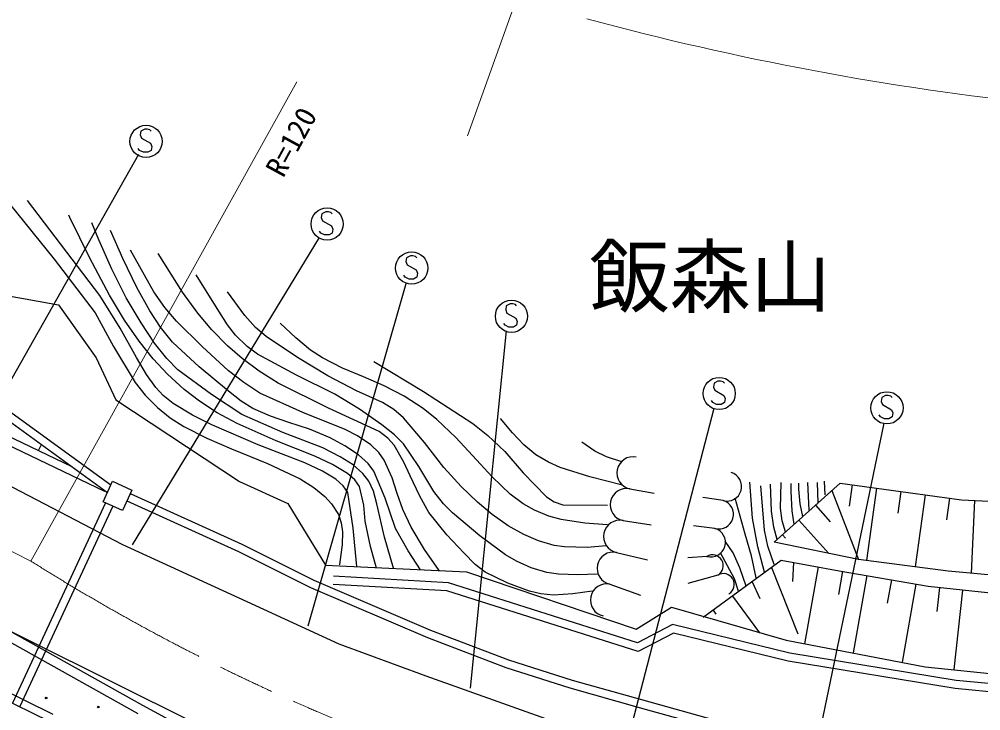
# Model space of a CAD drawing. Units: millimetres, scale not verified. Extents: x 40000 to 680000, y 20000 to 380000.
# Drawn here: x 378346 to 438032, y 276430 to 319324 of the extents above; entities that cross this region are included whole.
import ezdxf
from ezdxf.enums import TextEntityAlignment as Align

# ---------------------------------------------------------------- set-up
doc = ezdxf.new("R2010")
doc.units = ezdxf.units.MM
doc.header["$LTSCALE"] = 1000
doc.linetypes.add('CHAIN', pattern=[18.5, 12, -1.5, 3.5, -1.5])
for name, color, linetype, lineweight in [('M-BGD', 7, 'Continuous', 25), ('M-BGD-EXST', 7, 'Continuous', 25), ('M-BMK', 2, 'CHAIN', 13), ('M-STR-HTXT', 7, 'Continuous', 13), ('M-STR-STRC', 7, 'Continuous', 25)]:
    doc.layers.add(name, color=color, linetype=linetype, lineweight=lineweight)
doc.layers.add('M-BMK-HTXT', color=7, linetype='Continuous')
doc.styles.add('ＭＳ ゴシック', font='')
doc.styles.get('ＭＳ ゴシック').set_extended_font_data('MS Gothic')

msp = doc.modelspace()

# ---------------------------------------------------------------- linework, layer by layer
at = {"layer": 'M-BGD'}
for p, q in [((369293, 303663), (380790, 301610)), ((380790, 301610), (383117, 298325)), ((383117, 298325), (384349, 295724)), ((375328, 296751), (384034, 290438)), ((375043, 296339), (383823, 289974)), ((384349, 295724), (392013, 290660)), ((373941, 295245), (381616, 291574)), ((373720, 294796), (383641, 290051)), ((379542, 292578), (379702, 292909)), ((380925, 291909), (380941, 291942)), ((428382, 289825), (428330, 290669)), ((383557, 289387), (384135, 290661)), ((384135, 290661), (385327, 290119)), ((385327, 290119), (384748, 288846)), ((392013, 290660), (395025, 289291)), ((416240, 290194), (417765, 289935)), ((425216, 286885), (429296, 290546)), ((427380, 288875), (427292, 290598)), ((427943, 289333), (427890, 290598)), ((428786, 290089), (430441, 285809)), ((429296, 290546), (436845, 289505)), ((430051, 290442), (429868, 289114)), ((431561, 290234), (430941, 285743)), ((385230, 289906), (392162, 286765)), ((422034, 289474), (420772, 289650)), ((433070, 290026), (432885, 288682)), ((434580, 289818), (433964, 285348)), ((436090, 289609), (435905, 288272)), ((436845, 289505), (443301, 289193)), ((383699, 289322), (377913, 276854)), ((384154, 289116), (378367, 276643)), ((384748, 288846), (383557, 289387)), ((385024, 289451), (391947, 286314)), ((395025, 289291), (397352, 285459)), ((427766, 289173), (428685, 288149)), ((437652, 289466), (437434, 284973)), ((415829, 288223), (417575, 287972)), ((421532, 287740), (420202, 287909)), ((426746, 288258), (428604, 286187)), ((425726, 287342), (425912, 287135)), ((392162, 286765), (396629, 284528)), ((430441, 285809), (425216, 286885)), ((391947, 286314), (396419, 284074)), ((415419, 286253), (417353, 285788)), ((421030, 286006), (419854, 285915)), ((397352, 285459), (406111, 285048)), ((425652, 285757), (420810, 282216)), ((425046, 285314), (426673, 281195)), ((429244, 285080), (425652, 285757)), ((426411, 285622), (426347, 284449)), ((427929, 285353), (427086, 280590)), ((436012, 285080), (430441, 285809)), ((404988, 284364), (397863, 284769)), ((406111, 285048), (416651, 281489)), ((421715, 284843), (419854, 284332)), ((429448, 285084), (429194, 283649)), ((434762, 284143), (429244, 285080)), ((430966, 284815), (430116, 280013)), ((441426, 284611), (436012, 285080)), ((396629, 284528), (403870, 281431)), ((404897, 283869), (397834, 284269)), ((416716, 280644), (404988, 284364)), ((415008, 284282), (416910, 283604)), ((423836, 284429), (424314, 283391)), ((432485, 284546), (432228, 283100)), ((434003, 284277), (433146, 279436)), ((439032, 283674), (434762, 284143)), ((396419, 284074), (403683, 280967)), ((416762, 280105), (404897, 283869)), ((422625, 283544), (424295, 281261)), ((435474, 284065), (435311, 282583)), ((436897, 283908), (436356, 278979)), ((416651, 281489), (418840, 282858)), ((418840, 282858), (425958, 280805)), ((421415, 282659), (421582, 282431)), ((418899, 281776), (416716, 280644)), ((426178, 279997), (418899, 281776)), ((385502, 277518), (377670, 281434)), ((386018, 276761), (377670, 281434)), ((403870, 281431), (408725, 279589)), ((418963, 281246), (416762, 280105)), ((426078, 279506), (418963, 281246)), ((385729, 276235), (377377, 280910)), ((403683, 280967), (408560, 279117)), ((425958, 280805), (434581, 279163)), ((436510, 278298), (426178, 279997)), ((408725, 279589), (412659, 278334)), ((436446, 277802), (426078, 279506)), ((374456, 279147), (380422, 276226)), ((408560, 279117), (412515, 277855)), ((434581, 279163), (441212, 278478)), ((374230, 278701), (380202, 275777)), ((412659, 278334), (416970, 277120)), ((445973, 277409), (436510, 278298)), ((412515, 277855), (416836, 276639)), ((445947, 276909), (436446, 277802)), ((396086, 272296), (385502, 277518)), ((416970, 277120), (421490, 275865)), ((392515, 273257), (386018, 276761)), ((416836, 276639), (421372, 275379))]:
    msp.add_line(p, q, dxfattribs=at)
for points in [[(399307, 285385), (399071, 287761), (398736, 289966), (398444, 290389), (397992, 290788), (397175, 291287), (396081, 291811), (393172, 292932), (390308, 294158), (389108, 294762), (387897, 295488), (387281, 295990), (386829, 296477), (386248, 297290), (385635, 298340), (384608, 300168), (383342, 302194), (378854, 308080)], [(377745, 307864), (380513, 304446), (383051, 301122), (384197, 299015), (385536, 296800), (386160, 296015), (386938, 295231), (387717, 294610), (388562, 294068), (390001, 293331), (391531, 292667), (393748, 291766), (395777, 290822), (396629, 290278), (397310, 289718), (397730, 289270), (398156, 288606), (398334, 288096), (398415, 287521), (398395, 286715), (398250, 285671), (398219, 285486)], [(400521, 285280), (400141, 286611), (399823, 288188), (399732, 289175), (399474, 290336), (399181, 290756), (398722, 291148), (397786, 291701), (396700, 292219), (394303, 293169), (391871, 294246), (390642, 294915), (389537, 295634), (388583, 296364), (387543, 297306), (386661, 298255), (385787, 299351), (384878, 300665), (383945, 302201), (382722, 304497), (381495, 307027), (381428, 307167)], [(401575, 285280), (401027, 287192), (400545, 289266), (400345, 290046), (400052, 290671), (399684, 291138), (399070, 291674), (398274, 292190), (397202, 292736), (394714, 293686), (392157, 294806), (390280, 296046), (388198, 297570), (387504, 298288), (386753, 299232), (385906, 300492), (384994, 302049), (384093, 303831), (383288, 305650), (382852, 306693)], [(403263, 285174), (402485, 286346), (401707, 287744), (401057, 289609), (400362, 291292), (399998, 291757), (399405, 292300), (398554, 292869), (397645, 293356), (396358, 293900), (395087, 294320), (393936, 294696), (392844, 295170), (392114, 295627), (391335, 296254), (389509, 297767), (387856, 299285), (387114, 300226), (386456, 301239), (385653, 302688), (384783, 304489), (384013, 306218)], [(404409, 285129), (403493, 286441), (402666, 287810), (402158, 288909), (401812, 289910), (401488, 290883), (400992, 291965), (400658, 292441), (400175, 292917), (399338, 293482), (398569, 293881), (395958, 294928), (393291, 296128), (392292, 296782), (391345, 297524), (389697, 299015), (388108, 300593), (387387, 301436), (386698, 302411), (385244, 305007)], [(413917, 283856), (412701, 283675), (411501, 283605), (410716, 283675), (410019, 283845), (408665, 284353), (407271, 285016), (406646, 285504), (405935, 286216), (404894, 287339), (403769, 288735), (403205, 289731), (402616, 291002), (402225, 291847), (401611, 292897), (401220, 293341), (400679, 293753), (397549, 295195), (394429, 296749), (393241, 297493), (392189, 298274), (391282, 299064), (390299, 300064), (389426, 301101), (388488, 302396), (386966, 304794)], [(414223, 284911), (413020, 284852), (411822, 284895), (411099, 285013), (410133, 285294), (409215, 285701), (408524, 286107), (406945, 287284), (405237, 288700), (404678, 289265), (404077, 290036), (403150, 291591), (402198, 292980), (401638, 293544), (400854, 294171), (399473, 295131), (397934, 296060), (395547, 297239), (393136, 298559), (392487, 299034), (391767, 299718), (391272, 300360), (390643, 301387), (389339, 303476)], [(414804, 286651), (413593, 286566), (412196, 286590), (411549, 286688), (410589, 286963), (409663, 287362), (408694, 287910), (407711, 288600), (406795, 289369), (405780, 290331), (404699, 291511), (403505, 293073), (402206, 294606), (401605, 295111), (400897, 295547), (399273, 296281), (397501, 297208), (395618, 298346), (393676, 299642), (393022, 300206), (392353, 300940), (391281, 302421)], [(414856, 287970), (413461, 288070), (411995, 288293), (411219, 288502), (410321, 288866), (409630, 289268), (408829, 289875), (407706, 290940), (406484, 292258), (405439, 293389), (404276, 294489), (403410, 295174), (402241, 295942), (400994, 296595), (399713, 297145), (398414, 297685), (397173, 298312), (396436, 298803), (395512, 299566), (394551, 300469)], [(400361, 298103), (403441, 296234), (406504, 294247), (407444, 293503), (408490, 292518), (409624, 291195), (411068, 289693), (411556, 289394), (412087, 289207), (414871, 289176)], [(415700, 290449), (413766, 290944), (411927, 291520), (411193, 291841), (410421, 292300), (409661, 292932), (408969, 293660), (408211, 294562)], [(415753, 291873), (414800, 292187), (414085, 292538), (413274, 293086)], [(424602, 285025), (424198, 286607), (423861, 288377), (423688, 290616)], [(425200, 285500), (424822, 286644), (424606, 287631), (424374, 290387)], [(425393, 287047), (425182, 287820), (425035, 288805), (424989, 290475)], [(425903, 287522), (425710, 288207), (425604, 288994), (425639, 290598)], [(426448, 288014), (426318, 288827), (426256, 290025), (426255, 290528)], [(426993, 288489), (426815, 289269), (426748, 290165), (426747, 290546)], [(424092, 284673), (423808, 286045), (423411, 287389), (422791, 289614)], [(423459, 284163), (423075, 285300), (422661, 286219), (422158, 286959)], [(422984, 283847), (422742, 284612), (422448, 285158), (421877, 286220)]]:
    msp.add_lwpolyline(points, dxfattribs=at)
for centre, radius in [((380020, 277224), 50), ((380020, 277224), 30), ((380020, 277224), 10), ((383254, 276662), 50), ((383254, 276662), 30), ((383254, 276662), 10)]:
    msp.add_circle(centre, radius, dxfattribs=at)
for centre, radius, start, end in [((416452, 291179), 1007, 78.61093, 257.85249), ((422285, 290340), 902, 253.85567, 73.85566), ((416041, 289208), 1007, 78.61093, 257.85249), ((421783, 288607), 902, 253.85567, 73.85566), ((415630, 287237), 1007, 78.61093, 257.85249), ((421281, 286873), 902, 253.85567, 73.85566), ((415220, 285266), 1007, 78.61093, 257.85249), ((421373, 285424), 675, 300.46555, 120.46555), ((422057, 284261), 675, 300.46555, 120.46555), ((414809, 283295), 1007, 78.61093, 257.85249)]:
    msp.add_arc(centre, radius, start, end, dxfattribs=at)
at = {"layer": 'M-BGD-EXST'}
for p, q in [((385898, 312389), (385858, 312149)), ((386138, 312509), (385898, 312389)), ((386298, 312509), (386138, 312509)), ((386458, 312469), (386298, 312509)), ((386538, 312389), (386458, 312469)), ((385858, 312149), (385938, 311949)), ((385938, 311949), (386498, 311629)), ((386498, 311629), (386578, 311429)), ((385818, 311189), (385738, 311309)), ((386058, 311069), (385818, 311189)), ((386338, 311069), (386058, 311069)), ((386538, 311189), (386338, 311069)), ((386578, 311429), (386538, 311189)), ((385747, 310933), (375045, 292046)), ((397378, 307383), (397138, 307263)), ((397538, 307383), (397378, 307383)), ((397698, 307343), (397538, 307383)), ((397138, 307263), (397098, 307023)), ((397098, 307023), (397178, 306823)), ((397178, 306823), (397738, 306503)), ((397778, 307263), (397698, 307343)), ((397738, 306503), (397818, 306303)), ((397818, 306303), (397778, 306063)), ((396965, 305782), (385350, 286721)), ((397058, 306063), (396978, 306183)), ((397298, 305943), (397058, 306063)), ((397578, 305943), (397298, 305943)), ((397778, 306063), (397578, 305943)), ((402386, 304530), (402346, 304290)), ((402626, 304650), (402386, 304530)), ((402786, 304650), (402626, 304650)), ((402946, 304610), (402786, 304650)), ((403026, 304530), (402946, 304610)), ((402346, 304290), (402426, 304090)), ((402426, 304090), (402986, 303770)), ((402306, 303330), (402226, 303450)), ((402546, 303210), (402306, 303330)), ((402826, 303210), (402546, 303210)), ((403026, 303330), (402826, 303210)), ((402986, 303770), (403066, 303570)), ((403066, 303570), (403026, 303330)), ((402341, 302907), (396260, 281670)), ((408582, 301541), (408542, 301301)), ((408822, 301661), (408582, 301541)), ((408982, 301661), (408822, 301661)), ((409142, 301621), (408982, 301661)), ((409222, 301541), (409142, 301621)), ((408542, 301301), (408622, 301101)), ((408622, 301101), (409182, 300781)), ((408502, 300341), (408422, 300461)), ((408742, 300221), (408502, 300341)), ((409022, 300221), (408742, 300221)), ((409222, 300341), (409022, 300221)), ((409182, 300781), (409262, 300581)), ((409262, 300581), (409222, 300341)), ((406365, 277825), (408601, 300003)), ((421476, 296749), (421436, 296509)), ((421716, 296869), (421476, 296749)), ((421876, 296869), (421716, 296869)), ((422036, 296829), (421876, 296869)), ((422116, 296749), (422036, 296829)), ((421436, 296509), (421516, 296309)), ((421516, 296309), (422076, 295989)), ((421396, 295549), (421316, 295669)), ((421636, 295429), (421396, 295549)), ((422116, 295549), (421916, 295429)), ((422076, 295989), (422156, 295789)), ((422156, 295789), (422116, 295549)), ((431886, 295860), (431846, 295620)), ((431846, 295620), (431926, 295420)), ((432126, 295980), (431886, 295860)), ((432286, 295980), (432126, 295980)), ((432446, 295940), (432286, 295980)), ((432526, 295860), (432446, 295940)), ((416209, 274882), (421491, 295205)), ((421916, 295429), (421636, 295429)), ((431926, 295420), (432486, 295100)), ((432486, 295100), (432566, 294900)), ((432566, 294900), (432526, 294660)), ((432024, 294264), (427502, 272532)), ((431806, 294660), (431726, 294780)), ((432046, 294540), (431806, 294660)), ((432326, 294540), (432046, 294540)), ((432526, 294660), (432326, 294540))]:
    msp.add_line(p, q, dxfattribs=at)
for centre in [(386218, 311749), (397458, 306623), (402706, 303890), (408902, 300901), (421796, 296109), (432206, 295220)]:
    msp.add_circle(centre, 1000, dxfattribs=at)
at = {"layer": 'M-BMK'}
msp.add_line((379067, 285715), (371313, 289656), dxfattribs=at)
msp.add_arc((446990, 393500), 127402, 237.78195, 310.11793, dxfattribs=at)
at = {"layer": 'M-STR-HTXT'}
for p, q in [((409413, 321137), (406177, 312098)), ((379067, 285715), (395576, 315446))]:
    msp.add_line(p, q, dxfattribs=at)
msp.add_arc((460961, 494203), 181155, 254.83614, 273.10463, dxfattribs=at)
at = {"layer": 'M-STR-STRC'}
for p, q in [((384775, 286721), (374422, 292118)), ((392486, 283196), (384775, 286721)), ((398213, 280553), (392486, 283196)), ((403610, 278570), (398213, 280553)), ((411318, 275817), (403610, 278570))]:
    msp.add_line(p, q, dxfattribs=at)

# ---------------------------------------------------------------- texts
at = {"layer": 'M-BMK-HTXT', "style": 'ＭＳ ゴシック'}
msp.add_text('飯森山', height=3666, dxfattribs=at).set_placement((421230, 303348), align=Align.MIDDLE_CENTER)
at = {"layer": 'M-STR-HTXT', "style": 'ＭＳ ゴシック'}
msp.add_text('R=120', height=1320, rotation=61.4, dxfattribs=at).set_placement((395229, 311717), align=Align.MIDDLE_CENTER)

doc.saveas('drawing.dxf')
